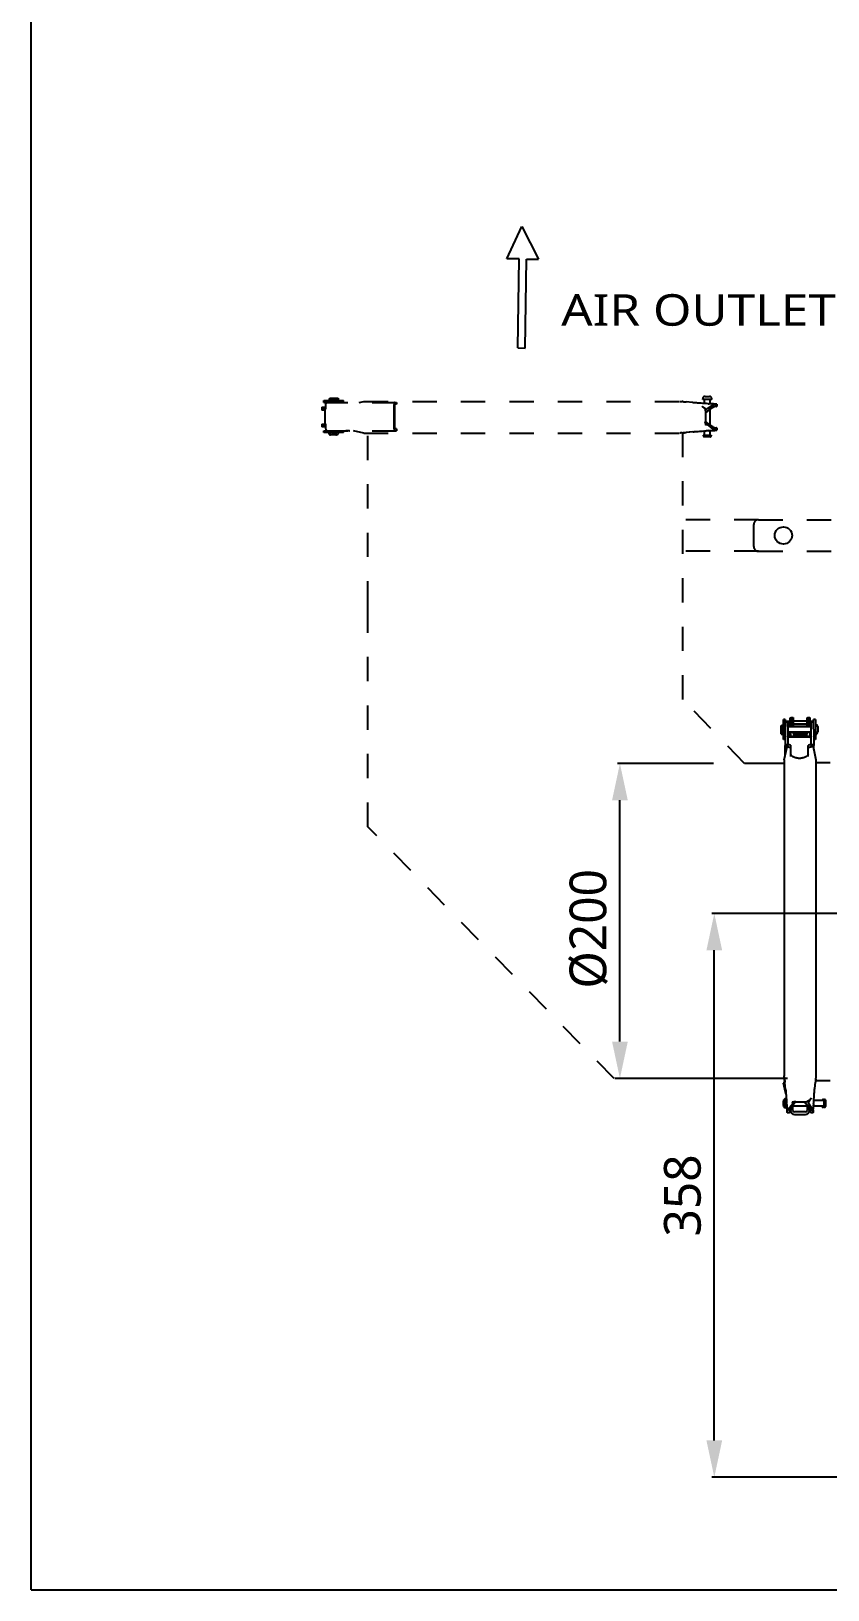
# Model space of a CAD drawing. Header units: millimetres. Extents: x 0 to 2800, y 0 to 1980.
# Drawn here: x 0 to 506, y 0 to 990 of the extents above; entities that cross this region are included whole.
import ezdxf
from ezdxf.enums import TextEntityAlignment as Align

# ---------------------------------------------------------------- set-up
doc = ezdxf.new("R2010")
doc.units = ezdxf.units.MM
doc.header["$LTSCALE"] = 154
doc.header["$PDMODE"] = 3
doc.header["$PDSIZE"] = 8
doc.linetypes.add('DOT', pattern=[0.2, 0.1, -0.1])
doc.layers.get('0').update_dxf_attribs({"linetype": 'CONTINUOUS'})
doc.layers.get('Defpoints').update_dxf_attribs({"linetype": 'CONTINUOUS'})
doc.styles.get("Standard").update_dxf_attribs({"font": 'msyh.ttc'})
doc.dimstyles.new('DIMSTYLE_1', dxfattribs={"dimtxt": 23.333333, "dimasz": 23.333333, "dimexe": 1.5, "dimexo": 1, "dimgap": 0.875, "dimtad": 1, "dimdsep": 46, "dimtxsty": 'Standard', "dimblk": '_FILLED', "dimblk1": '_FILLED', "dimblk2": '_FILLED', "dimcen": 0.09, "dimazin": 2, "dimtp": 0.01, "dimtm": 0.01, "dimtfac": 1, "dimtofl": 0, "dimtmove": 0, "dimatfit": 3, "dimldrblk": '_FILLED', "dimfxl": 1, "dimtolj": 1, "dimarcsym": 0})

# ---------------------------------------------------------------- blocks, each defined once
blk = doc.blocks.new('_FILLED')
at = {"color": 0, "linetype": 'ByBlock'}
blk.add_solid([(0, 0), (-1, 0.214), (-1, -0.214)], dxfattribs=at)
blk = doc.blocks.new('*D56')
at = {"color": 0, "linetype": 'ByBlock', "lineweight": -2}
for p, q in [((554.18, 429.56), (432.52, 429.56)), ((434.02, 94.9), (434.02, 406.23)), ((526.72, 71.56), (432.52, 71.56))]:
    blk.add_line(p, q, dxfattribs=at)
at = {"layer": 'Defpoints', "color": 0}
for p in [(434.02, 429.56), (555.18, 429.56), (527.72, 71.56)]:
    blk.add_point(p, dxfattribs=at)
at = {"color": 0, "linetype": 'ByBlock', "lineweight": -2, "xscale": 23.3333333333, "yscale": 23.3333333333, "zscale": 23.3333333333}
for p, rotation in [((434.02, 429.56), 90), ((434.02, 71.56), 270)]:
    blk.add_blockref('_FILLED', p, dxfattribs=dict(at, rotation=rotation))
at = {"color": 0, "insert": (402.04, 250.5), "char_height": 23.333, "attachment_point": 2, "rotation": 90, "line_spacing_factor": 0.9}
blk.add_mtext('\\A1;358', dxfattribs=at)
blk = doc.blocks.new('*D59')
at = {"color": 0, "linetype": 'Continuous', "lineweight": -2}
for p, q in [((433.59, 524.84), (372.56, 524.84)), ((374.06, 348.18), (374.06, 501.51)), ((480.6, 324.84), (372.56, 324.84))]:
    blk.add_line(p, q, dxfattribs=at)
at = {"layer": 'Defpoints', "color": 0}
for p in [(374.06, 524.84), (434.59, 524.84), (481.6, 324.84)]:
    blk.add_point(p, dxfattribs=at)
at = {"color": 0, "linetype": 'ByBlock', "lineweight": -2, "xscale": 23.3333333333, "yscale": 23.3333333333, "zscale": 23.3333333333}
for p, rotation in [((374.06, 524.84), 89.9999989608), ((374.06, 324.84), 269.9999989607999)]:
    blk.add_blockref('_FILLED', p, dxfattribs=dict(at, rotation=rotation))
at = {"color": 0, "insert": (342.08, 457.81), "char_height": 23.3333, "attachment_point": 3, "rotation": 90, "line_spacing_factor": 0.9}
blk.add_mtext('\\A1;%%c{\\A1;200}', dxfattribs=at)
blk = doc.blocks.new('ARROW_4_BL1', base_point=(936.79, 884.43))
at = {"color": 7, "linetype": 'Continuous'}
for p, q in [((935.13, 923.08), (934.46, 866.54)), ((939.81, 923.02), (935.13, 923.08)), ((939.81, 923.02), (939.13, 866.48)), ((934.46, 866.54), (926.79, 866.63)), ((937.28, 845.79), (926.79, 866.63)), ((946.79, 866.39), (937.28, 845.79)), ((939.13, 866.48), (946.79, 866.39))]:
    blk.add_line(p, q, dxfattribs=at)

msp = doc.modelspace()

# ---------------------------------------------------------------- linework, layer by layer
at = {"linetype": 'Continuous'}
for p, q in [((0, 0), (0, 1980)), ((476.54436, 548.51523), (476.559, 548.55059)), ((476.54436, 543.61523), (476.54436, 548.51523)), ((476.559, 548.55059), (476.59436, 548.56523)), ((476.59436, 548.56523), (476.74436, 548.56523)), ((476.74436, 549.15005), (476.759, 549.18541)), ((476.74436, 544.25005), (476.74436, 549.15005)), ((476.759, 549.18541), (476.79436, 549.20005)), ((476.79436, 549.20005), (477.89436, 549.20005)), ((477.89436, 549.20005), (477.92971, 549.18541)), ((477.94436, 540.06523), (477.94436, 552.70005)), ((479.14436, 552.70005), (477.94436, 552.70005)), ((479.14436, 552.70005), (479.14436, 546.55015)), ((479.15579, 536.32322), (479.15579, 549.5845)), ((479.15579, 551.37046), (480.65579, 551.37046)), ((480.44842, 551.49578), (480.3376, 551.49492)), ((480.61815, 551.49785), (480.44842, 551.49578)), ((480.65579, 551.37046), (480.65579, 537.51108)), ((480.65579, 548.45005), (495.65579, 548.45005)), ((480.65579, 544.95005), (495.65579, 544.95005)), ((480.74436, 550.43456), (480.759, 550.46991)), ((480.74436, 548.45005), (480.74436, 550.43456)), ((480.759, 550.46991), (480.79436, 550.48456)), ((480.79436, 550.48456), (481.89436, 550.48456)), ((481.89436, 550.48456), (481.92971, 550.46991)), ((481.92971, 550.46991), (481.94436, 550.43456)), ((481.94436, 550.43456), (481.94436, 548.45005)), ((481.959, 549.7492), (481.94436, 549.78456)), ((481.99436, 549.73456), (481.959, 549.7492)), ((482.14436, 551.55919), (481.98932, 551.54907)), ((481.99436, 549.73456), (482.14436, 549.73456)), ((482.14436, 548.45005), (482.14436, 553.87539)), ((482.14436, 553.87539), (483.34436, 553.87539)), ((482.14436, 541.75936), (482.14436, 544.95005)), ((482.66872, 553.87539), (482.66872, 553.98456)), ((482.66872, 553.98456), (484.16872, 553.98456)), ((482.66872, 541.58645), (482.66872, 544.95005)), ((483.34436, 553.87539), (483.34436, 548.45005)), ((484.16872, 553.98456), (484.16872, 548.45005)), ((492.55545, 551.71959), (484.16872, 551.71959)), ((484.16872, 550.15274), (492.94436, 550.15274)), ((484.16872, 549.73456), (492.94436, 549.73456)), ((484.16872, 544.95005), (484.16872, 543.54861)), ((492.94436, 548.45005), (492.94436, 553.87539)), ((492.94436, 553.87539), (494.14436, 553.87539)), ((492.94436, 543.54861), (492.94436, 544.95005)), ((493.16872, 553.87539), (493.16872, 553.98456)), ((493.16872, 553.98456), (494.66872, 553.98456)), ((493.16872, 543.54861), (493.16872, 544.95005)), ((494.14436, 553.87539), (494.14436, 548.45005)), ((494.66872, 553.98456), (494.66872, 548.45005)), ((494.66872, 549.73456), (495.65579, 549.73456)), ((494.66872, 544.95005), (494.66872, 541.58645)), ((495.65579, 537.51108), (495.65579, 551.37046)), ((495.65579, 551.37046), (497.14436, 551.37046)), ((495.95136, 551.49492), (495.77075, 551.49651)), ((497.14436, 546.62211), (497.14436, 552.70005)), ((498.34436, 552.70005), (497.14436, 552.70005)), ((497.15579, 546.62211), (497.15579, 536.32322)), ((498.34436, 552.70005), (498.34436, 540.06523)), ((498.34436, 548.45005), (498.49436, 548.45005)), ((498.34436, 544.95005), (498.49436, 544.95005)), ((498.39436, 548.81523), (498.359, 548.80059)), ((498.54436, 548.81523), (498.39436, 548.81523)), ((498.49436, 548.45005), (498.52971, 548.46469)), ((498.49436, 544.95005), (498.52971, 544.93541)), ((498.52971, 548.46469), (498.54436, 548.50005)), ((498.52971, 544.93541), (498.54436, 544.90005)), ((498.559, 549.43541), (498.54436, 549.40005)), ((498.54436, 544.00005), (498.54436, 549.40005)), ((498.59436, 549.45005), (498.559, 549.43541)), ((498.74436, 549.45005), (498.59436, 549.45005)), ((499.74436, 548.45005), (499.74436, 544.95005)), ((476.54436, 543.61523), (476.559, 543.57988)), ((476.559, 543.57988), (476.59436, 543.56523)), ((476.59436, 543.56523), (477.69436, 543.56523)), ((476.74436, 544.25005), (476.759, 544.2147)), ((476.759, 544.2147), (476.79436, 544.20005)), ((476.79436, 544.20005), (477.89436, 544.20005)), ((477.69436, 543.56523), (477.72971, 543.57988)), ((477.72971, 543.57988), (477.74436, 543.61523)), ((477.74436, 544.20005), (477.74436, 543.61523)), ((477.89436, 544.20005), (477.92971, 544.2147)), ((479.14436, 540.06523), (477.94436, 540.06523)), ((478.48682, 527.124), (480.31086, 535.41004)), ((479.14436, 530.111), (479.14436, 536.32322)), ((481.15579, 536.77979), (479.15579, 536.77979)), ((480.65579, 535.41004), (480.15579, 535.41004)), ((495.15579, 541.58645), (481.15579, 541.58645)), ((481.77551, 541.70037), (481.85022, 541.70432)), ((481.85022, 541.70115), (482.66872, 541.70115)), ((482.65579, 529.31112), (482.65579, 536.09367)), ((483.80857, 542.02786), (482.66872, 542.02786)), ((484.16872, 544.31523), (492.94436, 544.31523)), ((484.16872, 543.54861), (493.16872, 543.54861)), ((491.55771, 542.37093), (485.54119, 542.37093)), ((494.66872, 542.02786), (493.29034, 542.02786)), ((493.65579, 529.31112), (493.65579, 536.09367)), ((495.15579, 541.6471), (494.66872, 541.6471)), ((497.15579, 536.77979), (495.15579, 536.77979)), ((496.15579, 535.41004), (495.65579, 535.41004)), ((496.74877, 535.58843), (498.61208, 527.124)), ((498.34436, 540.06523), (497.14436, 540.06523)), ((497.14436, 536.19474), (497.14436, 533.79141)), ((498.39436, 543.31523), (498.359, 543.32988)), ((498.54436, 543.31523), (498.39436, 543.31523)), ((498.559, 543.96469), (498.54436, 544.00005)), ((498.59436, 543.95005), (498.559, 543.96469)), ((498.74436, 543.95005), (498.59436, 543.95005)), ((499.54436, 544.35151), (499.54436, 544.31523)), ((478.48682, 524.84257), (453.24431, 524.84257)), ((478.48682, 527.124), (478.48681, 326.56209)), ((498.61208, 527.124), (498.61208, 326.55649)), ((498.61208, 525.56181), (507.60361, 525.56181)), ((477.7953, 322.06181), (479.00234, 316.20181)), ((478.91011, 322.06181), (477.7953, 322.06181)), ((479.31105, 318.0009), (478.68233, 324.36887)), ((478.86518, 322.06181), (478.82778, 322.41148)), ((497.84339, 318.41186), (498.27111, 322.41136)), ((498.69944, 323.56181), (498.34999, 323.21235)), ((498.413, 324.11431), (498.69944, 324.39838)), ((498.42352, 324.39838), (498.69944, 324.39838)), ((498.69944, 323.56181), (498.69944, 324.39838)), ((498.69944, 323.56181), (507.60378, 323.56181)), ((477.949, 307.64263), (477.949, 310.44263)), ((479.01944, 307.64263), (479.01944, 310.44263)), ((479.76209, 311.94263), (479.449, 311.94263)), ((479.51985, 315.5369), (479.53013, 315.3878)), ((479.53699, 315.2881), (479.62732, 313.95305)), ((479.57316, 314.74692), (479.57594, 314.70591)), ((479.57594, 314.70591), (479.66747, 313.35037)), ((479.62732, 313.95305), (479.72693, 312.46939)), ((479.66747, 313.35037), (479.7604, 311.96343)), ((479.72693, 312.46939), (479.79776, 311.40681)), ((479.79776, 311.40681), (479.87153, 310.29314)), ((479.87153, 310.29314), (479.94738, 309.14079)), ((479.99224, 308.45562), (479.94738, 309.14079)), ((480.03972, 307.7257), (479.99224, 308.45561)), ((480.86218, 305.34787), (483.84182, 308.98862)), ((481.61256, 305.27711), (485.74944, 309.9306)), ((482.32624, 305.39612), (483.5773, 307.4872)), ((483.94944, 304.5446), (483.94944, 307.90582)), ((492.94944, 307.24263), (483.94944, 307.24263)), ((485.54119, 309.9306), (491.5577, 309.9306)), ((491.34944, 309.9306), (495.07884, 305.27711)), ((492.94944, 307.93414), (492.94944, 304.5446)), ((494.80987, 305.2595), (493.59606, 307.08285)), ((496.29137, 305.4209), (493.7729, 309.12913)), ((496.97294, 306.03673), (497.01976, 306.98863)), ((497.01976, 306.98863), (497.07409, 307.94025)), ((503.71944, 307.24263), (497.03426, 307.24263)), ((497.0899, 308.19954), (497.06898, 307.87894)), ((497.11353, 308.56083), (497.07409, 307.94025)), ((497.10752, 308.46895), (497.0899, 308.19954)), ((497.11353, 308.56082), (497.17948, 309.56513)), ((497.17948, 309.56513), (497.25531, 310.71303)), ((497.25531, 310.71303), (497.32827, 311.81041)), ((503.71944, 310.84263), (497.26391, 310.84263)), ((497.32827, 311.81041), (497.39789, 312.8512)), ((497.39789, 312.8512), (497.49456, 314.28607)), ((497.49456, 314.28607), (497.52853, 314.78818)), ((502.649, 310.84263), (502.649, 311.54263)), ((502.649, 311.54263), (502.88773, 311.54263)), ((502.649, 306.54263), (502.649, 307.24263)), ((503.649, 311.19106), (503.649, 310.84263)), ((503.649, 307.24263), (503.649, 306.8942)), ((503.71944, 306.54263), (503.71944, 311.54263)), ((503.71944, 311.54263), (503.95817, 311.54263)), ((504.71944, 311.19106), (504.71944, 306.8942)), ((479.949, 306.14263), (479.449, 306.14263)), ((479.949, 306.25546), (479.949, 306.14263)), ((481.8385, 302.91465), (480.2385, 302.91465)), ((480.24944, 303.22635), (480.24944, 304.25513)), ((481.84944, 304.20606), (481.84944, 303.22635)), ((482.28902, 305.2596), (482.34944, 305.35037)), ((482.34944, 305.39612), (482.34944, 304.5446)), ((491.94944, 303.5446), (484.94944, 303.5446)), ((484.94944, 301.9446), (491.94944, 301.9446)), ((494.54944, 304.5446), (494.54944, 305.6507)), ((495.24944, 303.21525), (495.24944, 304.24956)), ((496.86033, 302.90355), (495.26033, 302.90355)), ((496.84944, 304.23361), (496.84944, 303.21525)), ((502.649, 306.54263), (502.88773, 306.54263)), ((503.71944, 306.54263), (503.95817, 306.54263)), ((0, 0), (2800, 0))]:
    msp.add_line(p, q, dxfattribs=at)
at = {"linetype": 'DOT'}
for p, q in [((185.88475, 754.2169), (185.88475, 755.4169)), ((185.88475, 755.4169), (198.51957, 755.4169)), ((185.88475, 754.2169), (232.10465, 754.2169)), ((187.21434, 754.20547), (187.21434, 753.54503)), ((189.3994, 756.60226), (189.38475, 756.5669)), ((189.38475, 756.5669), (189.38475, 755.4669)), ((189.38475, 755.4669), (189.3994, 755.43155)), ((189.43475, 756.6169), (189.3994, 756.60226)), ((189.43475, 756.6169), (190.01957, 756.6169)), ((190.03422, 756.80226), (190.01957, 756.7669)), ((190.01957, 756.7669), (190.01957, 755.6669)), ((190.01957, 755.6669), (190.03422, 755.63155)), ((190.06957, 756.8169), (190.03422, 756.80226)), ((190.03422, 755.63155), (190.06957, 755.6169)), ((190.06957, 756.8169), (194.96957, 756.8169)), ((194.96957, 755.6169), (190.06957, 755.6169)), ((190.75493, 755.60226), (190.71957, 755.6169)), ((190.76957, 755.5669), (190.75493, 755.60226)), ((190.76957, 755.5669), (190.76957, 755.4169)), ((194.26957, 755.5669), (194.28422, 755.60226)), ((194.26957, 755.5669), (194.26957, 755.4169)), ((194.28422, 755.60226), (194.31957, 755.6169)), ((194.38475, 755.4669), (194.37011, 755.43155)), ((194.38475, 755.6169), (194.38475, 755.4669)), ((194.96957, 756.8169), (195.00493, 756.80226)), ((195.00493, 755.63155), (194.96957, 755.6169)), ((195.00493, 756.80226), (195.01957, 756.7669)), ((195.01957, 755.6669), (195.00493, 755.63155)), ((195.01957, 756.7669), (195.01957, 755.6669)), ((198.51957, 754.2169), (198.51957, 755.4169)), ((208.47379, 754.2169), (211.46078, 754.87444)), ((211.46078, 754.87444), (412.02817, 754.87444)), ((230.53643, 737.4169), (230.53643, 753.0169)), ((231.06096, 737.41667), (231.06096, 753.04016)), ((231.85422, 753.04016), (231.06096, 753.04016)), ((232.10465, 753.0169), (231.06096, 753.0169)), ((231.85422, 753.04016), (231.85422, 753.0169)), ((232.10466, 754.2169), (232.10466, 753.0169)), ((420.17284, 754.10576), (416.17333, 754.53347)), ((424.29864, 753.75692), (423.79653, 753.79089)), ((425.7335, 753.66026), (424.29864, 753.75692)), ((426.7743, 753.59064), (425.7335, 753.66026)), ((426.64224, 756.00316), (426.64218, 756.53687)), ((432.44218, 756.03687), (426.64218, 756.03687)), ((427.74218, 756.00316), (426.64224, 756.00316)), ((427.87168, 753.51767), (426.7743, 753.59064)), ((427.74218, 753.52627), (427.74218, 756.03687)), ((429.01958, 753.44184), (427.87168, 753.51767)), ((428.14218, 758.03687), (430.94218, 758.03687)), ((430.02389, 753.3759), (429.01958, 753.44184)), ((433.1638, 752.55373), (429.45555, 750.03526)), ((430.02388, 753.3759), (430.64446, 753.33645)), ((430.11575, 753.36988), (430.38517, 753.35227)), ((430.38517, 753.35227), (430.70577, 753.33135)), ((431.59609, 753.28212), (430.64446, 753.33645)), ((431.34218, 753.29662), (431.34218, 756.03687)), ((432.44224, 756.00316), (431.34218, 756.00316)), ((432.54803, 753.2353), (431.59612, 753.28212)), ((432.44224, 756.00316), (432.44218, 756.53687)), ((434.3511, 753.11181), (435.36947, 753.11181)), ((435.34249, 753.14127), (434.45268, 753.16419)), ((435.68118, 753.12269), (435.68118, 751.52269)), ((184.60025, 750.69255), (184.60025, 749.19255)), ((184.60025, 750.69255), (186.65239, 750.69255)), ((186.86521, 749.19255), (184.60025, 749.19255)), ((184.70942, 751.2169), (184.70942, 750.69255)), ((184.70942, 751.2169), (187.02557, 751.2169)), ((186.65239, 750.69255), (186.65239, 750.0169)), ((186.89654, 750.0169), (186.65239, 750.0169)), ((186.86521, 740.80582), (186.86521, 749.62799)), ((187.02909, 751.26792), (187.01982, 751.1335)), ((428.65408, 747.61181), (433.30759, 751.34121)), ((428.65408, 741.80355), (428.65408, 747.82007)), ((431.34218, 739.69327), (431.34218, 749.75213)), ((433.32521, 751.07223), (431.50185, 749.85842)), ((435.36947, 751.51181), (434.33515, 751.51181)), ((184.60025, 740.19255), (184.60025, 738.69255)), ((184.60025, 740.19255), (186.65239, 740.19255)), ((187.05588, 738.69255), (184.60025, 738.69255)), ((184.70942, 740.4169), (184.70942, 740.19255)), ((184.70942, 740.4169), (186.89654, 740.4169)), ((185.88475, 735.0169), (185.88475, 736.2169)), ((185.88475, 736.2169), (232.10465, 736.2169)), ((198.51957, 735.0169), (185.88475, 735.0169)), ((186.65239, 740.19255), (186.65239, 739.2169)), ((186.78069, 739.2169), (186.65239, 739.2169)), ((186.89654, 740.4169), (186.9133, 740.31255)), ((187.02875, 739.17112), (187.04306, 738.93831)), ((187.21434, 736.88877), (187.21434, 736.2169)), ((189.13475, 734.7669), (189.1494, 734.80226)), ((189.13475, 734.6169), (189.13475, 734.7669)), ((189.1494, 734.80226), (189.18475, 734.8169)), ((189.18475, 734.8169), (189.76957, 734.8169)), ((189.76957, 734.9669), (189.78422, 735.00226)), ((189.76957, 734.8169), (189.76957, 734.9669)), ((193.63475, 733.6169), (190.13475, 733.6169)), ((194.26957, 733.8169), (190.76957, 733.8169)), ((195.26957, 734.9669), (195.25493, 735.00226)), ((195.26957, 734.8169), (195.26957, 734.9669)), ((198.51957, 735.0169), (198.51957, 736.2169)), ((202.26158, 736.20547), (199.92178, 736.20547)), ((211.46078, 734.74918), (204.79338, 736.2169)), ((211.46078, 734.74918), (412.02257, 734.74918)), ((213.95781, 625.21969), (213.95781, 734.74918)), ((232.10463, 737.4169), (231.06096, 737.4169)), ((232.10465, 737.4169), (232.10465, 736.2169)), ((413.9578, 565.52493), (413.95781, 734.74918)), ((420.58381, 735.57341), (414.21581, 734.94469)), ((420.05531, 735.50534), (416.17344, 735.09014)), ((422.71393, 735.75373), (423.29672, 735.79783)), ((423.0478, 735.78221), (423.19691, 735.7925)), ((423.29661, 735.79935), (424.63166, 735.88968)), ((423.29672, 735.79783), (423.66393, 735.82363)), ((423.79662, 735.83272), (425.23453, 735.92983)), ((424.63166, 735.88968), (426.11532, 735.98929)), ((425.23453, 735.92983), (426.24574, 735.99767)), ((426.11532, 735.98929), (427.17789, 736.06012)), ((426.24574, 735.99767), (427.72961, 736.09673)), ((427.04218, 733.33687), (427.04223, 733.06443)), ((427.04218, 733.33687), (432.04218, 733.33687)), ((427.72961, 736.09673), (428.86261, 736.17154)), ((427.74218, 733.33687), (427.74218, 736.09756)), ((433.30759, 737.87492), (428.65408, 742.01181)), ((430.12909, 736.2546), (428.86261, 736.17154)), ((433.23683, 737.12454), (429.59607, 740.10418)), ((430.85901, 736.30208), (430.1291, 736.25461)), ((433.18859, 738.5886), (431.09748, 739.83967)), ((433.3253, 738.55138), (431.34218, 739.87156)), ((431.34218, 733.33687), (431.34218, 736.327)), ((432.04218, 733.33687), (432.04223, 733.06443)), ((435.35838, 736.51181), (434.32958, 736.51181)), ((434.37866, 738.11181), (435.35838, 738.11181)), ((434.45268, 736.45943), (435.34253, 736.48235)), ((435.67009, 738.10086), (435.67009, 736.50086)), ((431.69061, 732.33687), (427.39374, 732.33687)), ((431.69067, 732.30316), (427.3938, 732.30316)), ((462.09781, 679.67969), (413.95781, 679.67969)), ((459.09781, 662.67969), (459.09781, 676.67969)), ((462.09781, 679.67969), (1152.09781, 679.67968)), ((462.09781, 659.67969), (413.41845, 659.67969)), ((462.09781, 659.67969), (1152.09781, 659.67968)), ((213.96114, 625.10224), (213.95781, 625.21969)), ((213.9578, 484.71969), (213.95781, 619.41969)), ((213.95781, 619.41969), (213.96114, 619.53716)), ((453.24431, 524.84257), (413.9578, 565.52493)), ((370.3942, 324.84257), (213.9578, 484.71969)), ((478.64543, 324.84257), (370.3942, 324.84257))]:
    msp.add_line(p, q, dxfattribs=at)
for points in [[(187.08988, 753.02367), (187.08875, 752.88509), (187.08638, 752.70608), (187.08306, 752.52987), (187.07884, 752.35695), (187.07378, 752.18768), (187.06794, 752.02237), (187.06137, 751.86147), (187.05415, 751.70526), (187.04632, 751.55401), (187.03795, 751.40816), (187.02909, 751.26792)], [(188.28982, 754.2169), (188.15296, 754.20907), (188.01581, 754.1852), (187.88132, 754.14524), (187.75331, 754.0903), (187.63348, 754.02152), (187.52164, 753.93883), (187.42007, 753.84371), (187.33077, 753.73823), (187.2537, 753.62234), (187.19067, 753.49854), (187.14265, 753.36922), (187.10955, 753.23389), (187.09227, 753.09443), (187.08979, 753.02368)], [(423.66384, 753.79999), (423.30976, 753.82479), (422.71383, 753.86989), (422.10201, 753.9204), (421.47427, 753.97648), (420.8312, 754.03822), (420.17284, 754.10576)], [(434.47977, 753.16349), (434.45272, 753.16419), (433.50024, 753.19599), (432.54803, 753.2353)], [(187.01982, 751.1335), (187.01018, 751.00528), (187.00024, 750.88341), (186.99007, 750.76808), (186.97973, 750.65962), (186.9693, 750.5582), (186.95884, 750.46391), (186.94843, 750.37696), (186.93816, 750.29718), (186.92811, 750.22471), (186.91848, 750.16025), (186.91244, 750.12222)], [(186.91244, 740.31156), (186.92868, 740.20509), (186.94558, 740.0796), (186.96284, 739.93468), (186.98006, 739.77092), (186.99699, 739.58823), (187.01331, 739.38809), (187.02875, 739.17112)], [(187.04306, 738.93831), (187.05594, 738.69153), (187.06714, 738.43202), (187.07644, 738.16088), (187.08357, 737.87984), (187.08829, 737.59051), (187.08988, 737.4099)], [(187.08979, 737.40988), (187.09229, 737.33916), (187.10958, 737.19973), (187.14271, 737.06442), (187.19073, 736.93512), (187.25378, 736.81134), (187.33085, 736.69548), (187.42015, 736.59002), (187.52171, 736.49492), (187.63355, 736.41224), (187.75337, 736.34348), (187.88136, 736.28855), (188.01584, 736.2486), (188.15297, 736.22473), (188.28982, 736.2169)], [(414.499, 734.97049), (414.66167, 734.98835), (414.77476, 734.99988)], [(420.58381, 735.57341), (421.05249, 735.6185), (421.56735, 735.66521), (422.07169, 735.70803), (422.56517, 735.747), (423.0478, 735.78221)], [(430.12909, 736.2546), (430.64446, 736.28717), (431.59609, 736.34149)], [(431.59609, 736.34149), (432.548, 736.38831), (433.5002, 736.42763), (434.45268, 736.45943)]]:
    msp.add_lwpolyline(points, dxfattribs=at)
at = {"linetype": 'Continuous'}
for points in [[(480.33758, 551.49502), (480.26683, 551.49253), (480.12737, 551.47526), (479.99204, 551.44215), (479.86272, 551.39414), (479.81622, 551.37046)], [(481.98932, 551.54907), (481.85404, 551.54108), (481.71394, 551.53356), (481.56921, 551.52654), (481.42014, 551.52007), (481.26695, 551.51422), (481.10986, 551.50901), (480.94919, 551.50452), (480.78519, 551.50078), (480.61815, 551.49785)], [(495.77075, 551.49651), (495.48142, 551.50123), (495.20039, 551.50836), (494.92924, 551.51766), (494.66973, 551.52887)], [(496.4725, 551.37046), (496.42614, 551.39407), (496.29684, 551.4421), (496.16153, 551.47522), (496.0221, 551.49252), (495.95138, 551.49502)], [(478.70812, 324.08568), (478.72598, 323.92301), (478.73752, 323.80992)], [(479.31105, 318.0009), (479.35613, 317.53221), (479.40285, 317.01736), (479.44566, 316.51302), (479.48463, 316.01954), (479.51985, 315.5369)], [(497.53762, 314.92087), (497.56243, 315.27495), (497.60753, 315.87087), (497.65804, 316.4827), (497.71412, 317.11044), (497.77586, 317.7535), (497.84339, 318.41186)], [(479.99224, 308.45562), (480.0248, 307.94025), (480.07913, 306.98863)], [(480.07913, 306.98863), (480.12595, 306.03673), (480.16526, 305.08453), (480.19707, 304.13206), (480.21966, 303.25717)], [(496.8789, 303.24226), (496.90182, 304.13206), (496.93363, 305.08453), (496.97294, 306.03673)]]:
    msp.add_lwpolyline(points, dxfattribs=at)
msp.add_circle((477.95781, 669.67969), 5.5, dxfattribs=at)
at = {"linetype": 'DOT'}
for centre, radius, start, end in [((428.14218, 756.53687), 1.5, 89.99999896, 179.99999915), ((430.94218, 756.53687), 1.5, 359.99999915, 89.99999896), ((434.35643, 763.41706), 10.30525, 269.23990825, 269.9703661), ((191.41557, 749.38069), 4.56359, 171.98624599, 172.58038638), ((191.92254, 749.3087), 5.07564, 170.77769744, 171.97934291), ((424.12497, 747.81374), 4.52958, 2.22603325, 19.38131315), ((424.47304, 747.8323), 4.18106, 359.83241007, 2.15721804), ((431.36596, 754.01831), 3.53808, 303.62527942, 306.90674564), ((431.51387, 758.60371), 7.44049, 284.98176332, 287.20690245), ((431.6309, 758.20205), 7.02219, 287.26423984, 287.96422165), ((431.94581, 757.23855), 6.00855, 287.94143493, 289.47805952), ((432.44047, 755.84558), 4.53035, 289.45442872, 291.30084322), ((434.34247, 763.20353), 11.69173, 269.15777403, 269.96414225), ((190.13475, 734.6169), 1, 180, 269.99999896), ((190.76957, 734.8169), 1, 180, 269.99999896), ((193.63475, 734.6169), 1, 269.99999896, 306.80313485), ((194.26957, 734.8169), 1, 269.99999896, 0), ((202.26115, 737.04092), 0.83545, 270.02890945, 278.88816851), ((413.64815, 748.75323), 13.8202, 271.66739552, 272.35406329), ((413.82487, 747.92296), 12.9908, 271.02399502, 271.95096991), ((413.74998, 750.1333), 15.20241, 271.94947245, 272.76713606), ((413.62598, 752.70692), 17.77901, 272.76586085, 273.48612386), ((413.43477, 755.84854), 20.92644, 273.48565583, 274.11391032), ((413.15174, 759.78947), 24.87753, 274.11293904, 274.65522262), ((417.5768, 769.02309), 33.59125, 276.06368248, 276.52660891), ((421.95076, 734.39406), 1.31489, 97.07310381, 97.44811824), ((428.04218, 733.09814), 1, 180, 229.576539), ((428.04223, 733.06443), 1, 180, 229.576539), ((446.23253, 741.87254), 17.57858, 180.22486443, 180.90836113), ((431.04218, 733.09814), 1, 310.42345892, 0), ((431.04223, 733.06443), 1, 310.42345892, 0), ((431.2439, 735.33246), 3.79265, 54.89556859, 59.15305214), ((431.04063, 734.43706), 3.47072, 47.92029534, 50.74414024), ((431.34403, 735.57341), 3.57683, 53.83042167, 56.36383067), ((431.49931, 730.41718), 7.62079, 73.38799807, 75.15571033), ((431.43193, 735.69519), 3.42665, 53.44260753, 53.81514307), ((431.45754, 735.72973), 3.38365, 53.06670588, 53.44261098), ((434.39096, 725.54784), 12.56397, 90.05611048, 91.06150862), ((462.09781, 676.67969), 3, 89.99999896, 179.99999915), ((462.09781, 662.67969), 3, 179.99999915, 269.99999896), ((113.97851, 622.31969), 100.02135, 358.40585865, 1.59414646)]:
    msp.add_arc(centre, radius, start, end, dxfattribs=at)
at = {"linetype": 'Continuous'}
for centre, radius, start, end in [((495.12876, 552.96197), 1.64504, 253.75699418, 262.84520907), ((498.74436, 548.45005), 1, 0, 89.99999896), ((498.74436, 544.95005), 1, 269.99999896, 0), ((479.99979, 560.48458), 18.84615, 272.7353918, 272.93959095), ((481.4102, 546.49153), 4.80739, 275.25155163, 275.97593309), ((495.55374, 555.56376), 13.90523, 266.35082406, 267.11399794), ((498.54436, 544.31523), 1, 269.99999896, 0), ((491.66074, 324.76006), 12.99094, 181.02398894, 181.95095906), ((492.49072, 324.93652), 13.82006, 181.66740535, 182.3540765), ((493.87109, 324.83495), 15.20256, 181.94946163, 182.76712161), ((496.44471, 324.95895), 17.77916, 182.76584642, 183.48610674), ((499.58634, 325.15016), 20.9266, 183.48563872, 184.11389132), ((503.52728, 325.43319), 24.87769, 184.11292005, 184.65520241), ((478.13171, 316.63395), 1.31488, 7.07314855, 7.44816489), ((479.449, 310.44263), 1.5, 89.99999896, 179.99999915), ((479.449, 307.64263), 1.5, 179.99999915, 269.99999896), ((483.50776, 317.12984), 4.6, 191.63900481, 211.21321517), ((480.51944, 310.44263), 1.5, 119.74796076, 180), ((480.51944, 307.64263), 1.5, 180, 254.4736165), ((485.61018, 292.35174), 17.57899, 90.2248592, 90.90833998), ((491.56993, 314.11165), 4.18106, 269.83241399, 272.15721821), ((491.55138, 314.4597), 4.52958, 272.22603315, 289.38131274), ((502.88773, 310.54263), 1, 40.42345892, 89.99999896), ((503.95817, 310.54263), 1, 40.42345996, 90), ((478.17473, 307.54406), 3.47069, 317.92012234, 320.74398286), ((474.15498, 307.08536), 7.62063, 343.38788416, 345.15562253), ((469.28577, 304.19375), 12.56368, 0.05611209, 1.06152129), ((479.46733, 307.12738), 3.38369, 323.06686564, 323.44276813), ((479.07013, 307.34079), 3.79261, 324.89542306, 329.15293485), ((479.43279, 307.15299), 3.42668, 323.44276467, 323.81529764), ((479.31101, 307.24089), 3.57687, 323.83057607, 326.36396769), ((484.94944, 304.5446), 2.6, 180, 270), ((484.94944, 304.5446), 1, 180, 270), ((491.94944, 304.5446), 2.6, 270, 0), ((491.94944, 304.5446), 1, 270, 0), ((497.75592, 307.21873), 3.53804, 213.62541635, 216.90690513), ((502.34119, 307.0708), 7.44033, 194.98185061, 197.20702292), ((501.93951, 306.95377), 7.02201, 197.26436167, 197.96435634), ((506.94088, 304.24224), 11.69143, 179.15776344, 179.96414118), ((500.97603, 306.63886), 6.00838, 197.94156879, 199.47822448), ((499.58308, 306.14421), 4.53021, 199.4545931, 201.30104898), ((507.15443, 304.22828), 10.30499, 179.23989854, 179.97036521), ((502.88773, 307.54263), 1, 269.99999896, 319.576539), ((503.95817, 307.54263), 1, 270, 319.57654004)]:
    msp.add_arc(centre, radius, start, end, dxfattribs=at)
at = {"linetype": 'DOT'}
for points, knots in [([(231.06118, 754.2169), (230.89659, 754.2169), (230.6828, 753.89067), (230.56745, 753.47353), (230.53643, 753.17356), (230.53643, 753.0169)], [0, 0, 0, 0, 0.359494266, 0.657847131, 1, 1, 1, 1]), ([(412.02817, 754.87444), (412.12612, 754.87444), (412.66605, 754.85187), (413.20248, 754.78174), (413.6403, 754.72037)], [0, 0, 0, 0, 0.181379509, 1, 1, 1, 1]), ([(414.05691, 754.68938), (414.21748, 754.68654), (414.92467, 754.65982), (415.62949, 754.59164), (416.17333, 754.53347)], [0, 0, 0, 0, 0.226976548, 1, 1, 1, 1]), ([(433.35757, 752.6946), (433.50403, 752.81079), (433.76972, 752.98995), (434.08387, 753.11445), (434.21973, 753.11271)], [0, 0, 0, 0, 0.579117117, 1, 1, 1, 1]), ([(435.68118, 753.12272), (435.68118, 753.11601), (435.6399, 753.12199), (435.59543, 753.11098), (435.48976, 753.11398), (435.41471, 753.11181), (435.36947, 753.11181)], [0, 0, 0, 0, 0.064439814, 0.252995545, 0.565517562, 1, 1, 1, 1]), ([(426.14737, 751.74918), (426.631, 751.50292), (427.56655, 750.84335), (428.20455, 749.86577), (428.39786, 749.3169)], [0, 0, 0, 0, 0.482570804, 1, 1, 1, 1]), ([(426.14739, 751.74921), (426.43542, 751.6026), (427.00112, 751.29942), (427.85167, 750.78095), (428.5472, 750.31331), (429.22237, 749.87891), (429.4555, 750.03523)], [0, 0, 0, 0, 0.258403231, 0.517414272, 0.775587791, 1, 1, 1, 1]), ([(434.11345, 751.50981), (434.06723, 751.50415), (433.83845, 751.44138), (433.64129, 751.30245), (433.49063, 751.18915)], [0, 0, 0, 0, 0.198099866, 1, 1, 1, 1]), ([(434.17061, 751.51307), (434.16124, 751.5132), (434.14213, 751.51274), (434.1231, 751.51099), (434.11345, 751.50981)], [0, 0, 0, 0, 0.491083874, 1, 1, 1, 1]), ([(435.36947, 751.51181), (435.41471, 751.51181), (435.48976, 751.51398), (435.59543, 751.51098), (435.6399, 751.522), (435.68118, 751.51602), (435.68118, 751.52273)], [0, 0, 0, 0, 0.434482245, 0.747004334, 0.935560167, 1, 1, 1, 1]), ([(187.03626, 739.05042), (187.01752, 739.07574), (186.95173, 739.15382), (186.8526, 739.21581), (186.78069, 739.2169)], [0, 0, 0, 0, 0.304614398, 1, 1, 1, 1]), ([(230.53643, 737.4169), (230.53643, 737.26025), (230.5676, 736.96028), (230.68276, 736.54309), (230.89661, 736.2169), (231.06118, 736.2169)], [0, 0, 0, 0, 0.342151843, 0.640558793, 1, 1, 1, 1]), ([(413.66764, 734.90779), (413.49441, 734.88335), (412.94836, 734.81211), (412.39868, 734.74918), (412.02257, 734.74918)], [0, 0, 0, 0, 0.317472958, 1, 1, 1, 1]), ([(415.17079, 734.99402), (415.25151, 735.00058), (415.58604, 735.02928), (415.92012, 735.06305), (416.17344, 735.09014)], [0, 0, 0, 0, 0.24120007, 1, 1, 1, 1]), ([(428.73107, 739.81277), (428.69593, 740.00395), (428.57424, 740.67856), (428.39081, 741.34303), (428.21966, 741.80355)], [0, 0, 0, 0, 0.283497935, 1, 1, 1, 1]), ([(429.59606, 740.10418), (429.53792, 740.15159), (429.3777, 740.21256), (429.14646, 740.1139), (428.93787, 739.97485), (428.80045, 739.8674), (428.73107, 739.81277)], [0, 0, 0, 0, 0.228779598, 0.470061322, 0.730720191, 1, 1, 1, 1]), ([(434.25445, 736.51149), (434.11361, 736.51034), (433.78498, 736.66849), (433.51668, 736.87637), (433.36653, 737.01324)], [0, 0, 0, 0, 0.409413949, 1, 1, 1, 1]), ([(433.42495, 738.43528), (433.49262, 738.38762), (433.71453, 738.24216), (433.97199, 738.10641), (434.1582, 738.10966)], [0, 0, 0, 0, 0.307687961, 1, 1, 1, 1]), ([(433.67801, 737.7199), (433.74207, 737.70074), (433.95675, 737.63321), (434.16916, 737.55555), (434.31135, 737.48598)], [0, 0, 0, 0, 0.296958668, 1, 1, 1, 1]), ([(434.25445, 736.51149), (434.26745, 736.51159), (434.2917, 736.51179), (434.31596, 736.5118), (434.32723, 736.51165)], [0, 0, 0, 0, 0.535657988, 1, 1, 1, 1]), ([(435.67009, 738.10083), (435.67009, 738.10754), (435.62882, 738.10162), (435.58434, 738.11261), (435.47867, 738.10965), (435.40361, 738.11181), (435.35838, 738.11181)], [0, 0, 0, 0, 0.064458385, 0.253013283, 0.565528314, 1, 1, 1, 1]), ([(435.35838, 736.51181), (435.38003, 736.51181), (435.45168, 736.51156), (435.52332, 736.51059), (435.5733, 736.50917)], [0, 0, 0, 0, 0.302172283, 1, 1, 1, 1]), ([(435.5733, 736.50917), (435.5849, 736.50884), (435.6158, 736.50731), (435.64736, 736.50766), (435.66621, 736.50283)], [0, 0, 0, 0, 0.373615962, 1, 1, 1, 1]), ([(435.66621, 736.50283), (435.6672, 736.50258), (435.66849, 736.50226), (435.67009, 736.50129), (435.67009, 736.50082)], [0, 0, 0, 0, 0.687380057, 1, 1, 1, 1])]:
    msp.add_open_spline(points, degree=3, knots=knots, dxfattribs=at)
for points in [[(414.05692, 754.68938), (413.91768, 754.69184), (413.77821, 754.70104), (413.6403, 754.72037)], [(433.35771, 752.69518), (433.29466, 752.64594), (433.2301, 752.59854), (433.16382, 752.55373)], [(186.89019, 749.97001), (186.87545, 749.85666), (186.86485, 749.7423), (186.86521, 749.62799)], [(433.30759, 751.34121), (433.34347, 751.36996), (433.39046, 751.41427), (433.43338, 751.39779)], [(434.31129, 751.72343), (434.23803, 751.68673), (434.16249, 751.65455), (434.08618, 751.62472)], [(186.86521, 740.80582), (186.8648, 740.67576), (186.87844, 740.54569), (186.89654, 740.4169)], [(413.66764, 734.90779), (413.79435, 734.92567), (413.92237, 734.93518), (414.05028, 734.93889)], [(414.49887, 734.97135), (414.40477, 734.96012), (414.31038, 734.95092), (414.21581, 734.94469)], [(428.73107, 739.81277), (428.70298, 740.40633), (428.6655, 740.99971), (428.65615, 741.59386)], [(433.45171, 737.78363), (433.39675, 737.79824), (433.35009, 737.83714), (433.30759, 737.87492)]]:
    msp.add_open_spline(points, degree=3, dxfattribs=at)
at = {"linetype": 'Continuous'}
for points in [[(492.55545, 551.71959), (492.67905, 551.71999), (492.80268, 551.70765), (492.92514, 551.69092)], [(481.91071, 541.71026), (481.94445, 541.7138), (481.97817, 541.71772), (482.01178, 541.72245)], [(482.97709, 541.59039), (483.71884, 542.0884), (484.64777, 542.37093), (485.54119, 542.37093)], [(491.55771, 542.37093), (492.45113, 542.37093), (493.38006, 542.0884), (494.12181, 541.59039)], [(478.64543, 324.91704), (478.66331, 324.79032), (478.67281, 324.66231), (478.67652, 324.53439)], [(478.70898, 324.08581), (478.69776, 324.17991), (478.68855, 324.2743), (478.68233, 324.36887)], [(498.42702, 324.52776), (498.42947, 324.667), (498.43868, 324.80647), (498.45801, 324.94438)], [(483.5504, 309.8536), (484.14396, 309.8817), (484.73735, 309.91918), (485.3315, 309.92853)], [(481.52127, 305.133), (481.53588, 305.18796), (481.57478, 305.23461), (481.61256, 305.27711)], [(495.07884, 305.27711), (495.1076, 305.24124), (495.15191, 305.19425), (495.13543, 305.15132)], [(495.46106, 304.27342), (495.42437, 304.34668), (495.39219, 304.42222), (495.36235, 304.49853)], [(496.43281, 305.22699), (496.38357, 305.29004), (496.33618, 305.35461), (496.29137, 305.42088)]]:
    msp.add_open_spline(points, degree=3, dxfattribs=at)
for points, knots in [([(480.15579, 535.41004), (479.90351, 535.41004), (479.3911, 535.58506), (479.15579, 536.08718), (479.15579, 536.32322)], [0, 0, 0, 0, 0.516629705, 1, 1, 1, 1]), ([(481.15579, 541.58645), (481.02587, 541.58645), (480.75645, 541.70425), (480.65579, 541.9753), (480.65579, 542.10523)], [0, 0, 0, 0, 0.499988039, 1, 1, 1, 1]), ([(480.65579, 537.51108), (480.65579, 537.36037), (480.70534, 537.12278), (480.89456, 536.85675), (481.06597, 536.77979), (481.15579, 536.77979)], [0, 0, 0, 0, 0.46908858, 0.720412629, 1, 1, 1, 1]), ([(482.65579, 536.09367), (482.65579, 536.19575), (482.53293, 536.35811), (482.30812, 536.49052), (481.94893, 536.63645), (481.39009, 536.7496), (480.91183, 536.77979), (480.65579, 536.77979)], [0, 0, 0, 0, 0.137442806, 0.235902132, 0.356704766, 0.655245782, 1, 1, 1, 1]), ([(480.65579, 535.41004), (480.99083, 535.41004), (481.5811, 535.36195), (482.16683, 535.2029), (482.38827, 535.07148)], [0, 0, 0, 0, 0.56542441, 1, 1, 1, 1]), ([(480.96628, 541.66323), (481.00466, 541.66519), (481.14977, 541.673), (481.29494, 541.67975), (481.40173, 541.68398)], [0, 0, 0, 0, 0.26449359, 1, 1, 1, 1]), ([(481.40173, 541.68398), (481.43621, 541.68535), (481.56081, 541.69016), (481.68549, 541.69338), (481.77553, 541.69877)], [0, 0, 0, 0, 0.276666776, 1, 1, 1, 1]), ([(482.01178, 541.72245), (482.04507, 541.72714), (482.07917, 541.73617), (482.14436, 541.74665), (482.14436, 541.75936)], [0, 0, 0, 0, 0.725694501, 1, 1, 1, 1]), ([(482.38827, 535.07148), (482.42863, 535.04753), (482.55044, 534.96731), (482.65579, 534.82769), (482.65579, 534.72579)], [0, 0, 0, 0, 0.315308349, 1, 1, 1, 1]), ([(495.65579, 536.77979), (495.39975, 536.77979), (494.92148, 536.74963), (494.36263, 536.63645), (494.00345, 536.4905), (493.77866, 536.35809), (493.65579, 536.19574), (493.65579, 536.09367)], [0, 0, 0, 0, 0.344763711, 0.643307872, 0.764109809, 0.862564138, 1, 1, 1, 1]), ([(493.65579, 534.72579), (493.65579, 534.82767), (493.7788, 534.98966), (494.00348, 535.12162), (494.3627, 535.26716), (494.92152, 535.37994), (495.39975, 535.41004), (495.65579, 535.41004)], [0, 0, 0, 0, 0.137237916, 0.235658619, 0.35646062, 0.655089293, 1, 1, 1, 1]), ([(494.85363, 541.67616), (494.89577, 541.67402), (495.07814, 541.66552), (495.26062, 541.65968), (495.40094, 541.65615)], [0, 0, 0, 0, 0.23114371, 1, 1, 1, 1]), ([(495.65579, 542.10523), (495.65579, 541.97531), (495.55514, 541.70426), (495.28573, 541.58645), (495.15579, 541.58645)], [0, 0, 0, 0, 0.499988906, 1, 1, 1, 1]), ([(495.15579, 536.77979), (495.24562, 536.77979), (495.41703, 536.85675), (495.60625, 537.12279), (495.65579, 537.36037), (495.65579, 537.51108)], [0, 0, 0, 0, 0.27958825, 0.530913961, 1, 1, 1, 1]), ([(497.15579, 536.32322), (497.15579, 536.08717), (496.92048, 535.58506), (496.40808, 535.41004), (496.15579, 535.41004)], [0, 0, 0, 0, 0.483381087, 1, 1, 1, 1]), ([(493.65579, 530.87915), (493.65579, 530.52016), (493.37646, 529.94096), (492.75123, 529.36977), (492.07683, 528.94789), (491.25052, 528.59499), (489.94226, 528.22328), (488.15583, 528.04117), (486.36953, 528.2235), (485.06107, 528.59461), (484.23476, 528.94784), (483.5605, 529.37023), (482.93545, 529.94143), (482.65579, 530.52033), (482.65579, 530.87915)], [0, 0, 0, 0, 0.081387719, 0.132643218, 0.192385816, 0.260459012, 0.335808073, 0.500003935, 0.664200195, 0.739547346, 0.807627132, 0.867386118, 0.918651747, 1, 1, 1, 1]), ([(478.64543, 324.91704), (478.62099, 325.09027), (478.54975, 325.63631), (478.48681, 326.18598), (478.48681, 326.56209)], [0, 0, 0, 0, 0.317473833, 1, 1, 1, 1]), ([(478.73165, 323.41414), (478.73821, 323.33342), (478.76692, 322.99888), (478.80069, 322.6648), (478.82778, 322.41148)], [0, 0, 0, 0, 0.241200162, 1, 1, 1, 1]), ([(498.42701, 324.52777), (498.42418, 324.3672), (498.39746, 323.66001), (498.32928, 322.9552), (498.27111, 322.41136)], [0, 0, 0, 0, 0.226976316, 1, 1, 1, 1]), ([(498.61208, 326.55649), (498.61208, 326.45854), (498.5895, 325.91862), (498.51938, 325.3822), (498.45801, 324.94438)], [0, 0, 0, 0, 0.181378642, 1, 1, 1, 1]), ([(483.5504, 309.8536), (483.74159, 309.88875), (484.4162, 310.01044), (485.08067, 310.19386), (485.54119, 310.36501)], [0, 0, 0, 0, 0.283498107, 1, 1, 1, 1]), ([(483.84182, 308.98862), (483.88923, 309.04677), (483.9502, 309.20698), (483.85154, 309.43822), (483.71249, 309.64681), (483.60504, 309.78423), (483.5504, 309.8536)], [0, 0, 0, 0, 0.228779359, 0.470060926, 0.730719929, 1, 1, 1, 1]), ([(495.48681, 312.4373), (495.24056, 311.95367), (494.58099, 311.01812), (493.60341, 310.38012), (493.05453, 310.18681)], [0, 0, 0, 0, 0.482570465, 1, 1, 1, 1]), ([(495.48685, 312.43728), (495.34023, 312.14925), (495.03705, 311.58355), (494.51859, 310.73301), (494.05095, 310.03748), (493.61655, 309.36231), (493.77287, 309.12918)], [0, 0, 0, 0, 0.258403296, 0.517414427, 0.775588039, 1, 1, 1, 1]), ([(480.24047, 302.91853), (480.24021, 302.91754), (480.23989, 302.91625), (480.23892, 302.91465), (480.23846, 302.91465)], [0, 0, 0, 0, 0.687402151, 1, 1, 1, 1]), ([(480.24681, 303.01143), (480.24648, 302.99984), (480.24495, 302.96893), (480.2453, 302.93737), (480.24047, 302.91853)], [0, 0, 0, 0, 0.37362176, 1, 1, 1, 1]), ([(480.24944, 303.22635), (480.24944, 303.2047), (480.24919, 303.13305), (480.24823, 303.06141), (480.24681, 303.01143)], [0, 0, 0, 0, 0.302173382, 1, 1, 1, 1]), ([(480.24912, 304.33026), (480.24798, 304.4711), (480.40612, 304.79973), (480.61401, 305.06802), (480.75088, 305.21817)], [0, 0, 0, 0, 0.409412823, 1, 1, 1, 1]), ([(480.24912, 304.33026), (480.24923, 304.31726), (480.24942, 304.29301), (480.24944, 304.26875), (480.24929, 304.25748)], [0, 0, 0, 0, 0.535658571, 1, 1, 1, 1]), ([(481.45754, 304.90669), (481.43837, 304.84263), (481.37085, 304.62796), (481.29319, 304.41555), (481.22361, 304.27336)], [0, 0, 0, 0, 0.296959171, 1, 1, 1, 1]), ([(481.83847, 302.91465), (481.84518, 302.91465), (481.83926, 302.95592), (481.85025, 303.00039), (481.84728, 303.10606), (481.84944, 303.18111), (481.84944, 303.22635)], [0, 0, 0, 0, 0.064452687, 0.253005579, 0.56552251, 1, 1, 1, 1]), ([(482.17292, 305.15976), (482.12526, 305.09208), (481.9798, 304.87018), (481.84405, 304.61272), (481.8473, 304.42651)], [0, 0, 0, 0, 0.307688662, 1, 1, 1, 1]), ([(495.24745, 304.47126), (495.24178, 304.51748), (495.17901, 304.74626), (495.04008, 304.94342), (494.92679, 305.09408)], [0, 0, 0, 0, 0.198099226, 1, 1, 1, 1]), ([(495.2507, 304.4141), (495.25083, 304.42348), (495.25038, 304.44258), (495.24863, 304.46161), (495.24745, 304.47126)], [0, 0, 0, 0, 0.491083745, 1, 1, 1, 1]), ([(495.24944, 303.21525), (495.24944, 303.17002), (495.25162, 303.09498), (495.24862, 302.9893), (495.25963, 302.94484), (495.25366, 302.90355), (495.26036, 302.90355)], [0, 0, 0, 0, 0.434488051, 0.74701204, 0.935565867, 1, 1, 1, 1]), ([(496.43224, 305.22713), (496.54843, 305.08067), (496.72759, 304.81498), (496.85208, 304.50084), (496.85035, 304.36498)], [0, 0, 0, 0, 0.579118114, 1, 1, 1, 1]), ([(496.86036, 302.90355), (496.85365, 302.90355), (496.85963, 302.94484), (496.84861, 302.9893), (496.85161, 303.09498), (496.84944, 303.17002), (496.84944, 303.21525)], [0, 0, 0, 0, 0.064434113, 0.252987839, 0.565511756, 1, 1, 1, 1])]:
    msp.add_open_spline(points, degree=3, knots=knots, dxfattribs=at)

# ---------------------------------------------------------------- block references
at = {"linetype": 'Continuous', "rotation": 180}
msp.add_blockref('ARROW_4_BL1', (312.29242, 827.39328), dxfattribs=at)

# ---------------------------------------------------------------- texts
at = {"linetype": 'Continuous', "width": 1.154075}
msp.add_text('AIR OUTLET', height=20, dxfattribs=at).set_placement((336.74384, 802.90077), (511.21855, 802.90077), align=Align.FIT)

# ---------------------------------------------------------------- dimensions: what is measured, and where the dimension line sits
at = {"linetype": 'Continuous'}
dim = msp.add_linear_dim(base=(374.06286, 524.84257), p1=(481.59944, 324.84257), p2=(434.59207, 524.84257), angle=89.99999896, text='%%c{\\A1;<>}', dimstyle='DIMSTYLE_1', override={"dimtxsty": 'Standard'}, dxfattribs=at)
dim.commit()
dim.dimension.update_dxf_attribs({"geometry": '*D59', "text_midpoint": (374.06286, 419.52089), "dimtype": 160})
at = {"linetype": 'ByBlock'}
dim = msp.add_linear_dim(base=(434.02248, 429.56181), p1=(527.72089, 71.56181), p2=(555.17911, 429.56181), angle=90, dimstyle='DIMSTYLE_1', dxfattribs=at)
dim.commit()
dim.dimension.update_dxf_attribs({"geometry": '*D56', "text_midpoint": (434.02248, 250.49531), "dimtype": 160})

doc.saveas('drawing.dxf')
